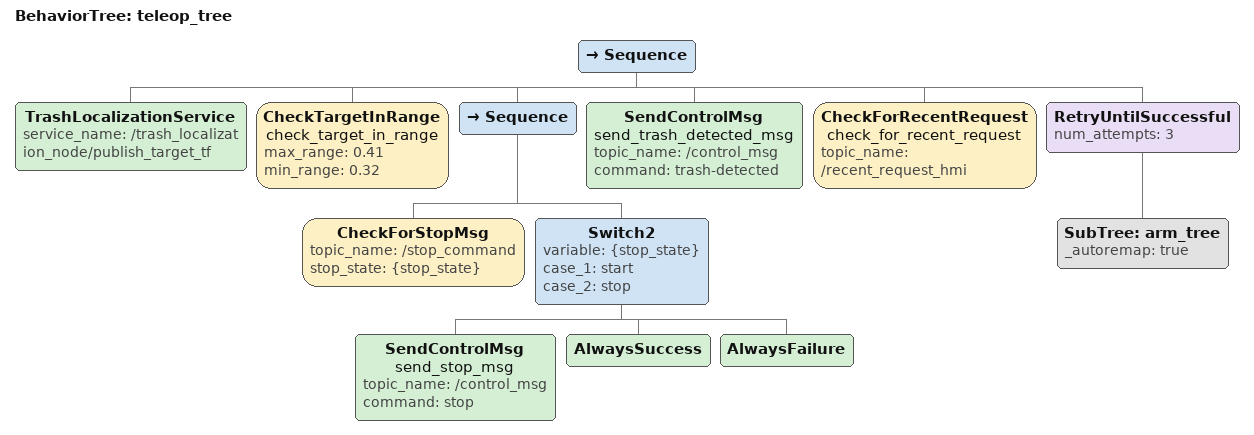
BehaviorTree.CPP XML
<?xml version="1.0" encoding="UTF-8"?>
<root BTCPP_format="4">
  <BehaviorTree ID="teleop_tree">
    <Sequence>
      <TrashLocalizationService service_name="/trash_localization_node/publish_target_tf"/>
      <CheckTargetInRange name="check_target_in_range"
                          max_range="0.41"
                          min_range="0.32"/>
      <Sequence>
        <CheckForStopMsg topic_name="/stop_command" stop_state="{stop_state}"/>

        <Switch2 variable="{stop_state}" case_1="start" case_2="stop">
          <SendControlMsg name="send_stop_msg"
                topic_name="/control_msg"
                command="stop"/>

          <AlwaysSuccess/>
          <AlwaysFailure/>
        </Switch2>

		  </Sequence>

      <SendControlMsg name="send_trash_detected_msg"
                      topic_name="/control_msg"
                      command="trash-detected"/>

      <CheckForRecentRequest name="check_for_recent_request"
                             topic_name="/recent_request_hmi"/>
      <RetryUntilSuccessful num_attempts="3">
        <SubTree ID="arm_tree"
                _autoremap="true"/>
      </RetryUntilSuccessful>
    </Sequence>
  </BehaviorTree>

</root>
